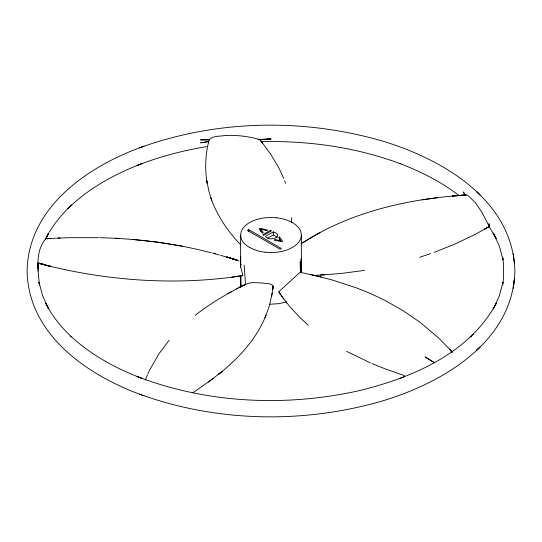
<?xml version="1.0" encoding="UTF-8"?>
<svg xmlns="http://www.w3.org/2000/svg" width="542" height="542" viewBox="0 0 542 542"><rect width="100%" height="100%" fill="white"/><g stroke="black" fill="none" stroke-linecap="round" stroke-linejoin="round"><path stroke-width="0.81" d="M231.529 277.226L242.809 275.35L240.621 266.481L240.621 235.018L241.21 231.597A30.196 17.432 0 0 1 249.544 222.62A30.189 17.432 0 0 1 265.065 217.823L271 217.484L276.935 217.823M292.477 222.633A30.189 17.432 0 0 1 300.79 231.597L301.379 235.018L301.359 272.667L301.149 269.144M291.549 222.491L291.738 217.593M38.13 271L38.645 263.487L38.13 271L39.356 284.855L38.956 282.125L42.682 295.844L48.658 308.994L45.772 303.391C52.154 316.081 61.226 327.266 71.585 336.914L70.826 336.209C91.32 355.22 116.367 368.668 142.363 378.533L137.058 376.494C207.444 403.607 286.061 407.049 359.38 390.619C412.15 377.699 469.155 353.56 496.228 303.391L493.342 308.994L499.317 295.844L503.023 282.131L502.644 284.855L503.572 277.931L503.572 264.069L502.644 257.145L503.044 259.875L499.317 246.156L493.342 233.006L496.228 238.609L488.931 226.326M38.177 262.884L37.71 268.256C37.886 257.978 38.536 246.861 45.792 238.744L48.658 233.006L45.691 238.975M38.197 262.945L37.71 268.256L38.279 263.304C104.701 280.817 174.538 286.101 242.579 275.702M240.662 267.111L240.641 256.447L240.621 266.481M245.634 284.564C249.706 281.779 256.454 282.829 261.63 282.958C265.478 283.845 275.607 282.436 272.728 289.563L273.107 286.061L271.698 296.183M38.448 262.748L38.279 263.283M272.219 293.087L269.191 306.406L265.045 317.626L265.966 315.417C256.325 339.4 238.101 358.858 218.094 374.705L222.43 371.155L208.494 382.022M301.379 235.018L300.79 238.446A30.189 17.432 0 0 1 292.477 247.409A30.196 17.432 0 0 1 276.935 252.22L271 252.558L265.065 252.22M240.905 284.923L240.641 286.4L240.628 275.438M208.433 142.607C205.316 155.927 204.829 169.876 207.207 183.352L206.787 180.75L208.812 190.838L210.96 198.033M208.413 142.885C208.894 135.127 219.259 136.72 224.747 135.52C236.556 134.904 248.453 136.313 259.821 139.579L271 139.057L259.76 139.572L261 141.062M273.107 286.183L272.917 286.555M464.128 195.411L465.612 195.289L463.214 191.936L465.612 195.337L466.479 194.984L468.708 196.15L475.151 202.396L481.215 211.15L489.297 226.536L475.869 234.002L457.57 242.836A130.283 76.368 -0.8 0 1 452.834 244.916L434.352 252.26M147.458 374.766L145.71 379.054A234.943 131.828 -1.4 0 0 145.29 380.152M241 264.361L240.682 265.661M147.925 373.695L148.427 372.652A149.233 84.633 0.9 0 1 149.944 369.441L159.063 353.655L169.124 340.329M45.819 238.778L48.658 233.006L45.792 238.792L48.387 238.629M465.612 195.215L462.644 195.398M49.356 232.091C55.359 222.037 63.041 213.074 71.564 205.072L67.879 208.609C88.847 188.101 115.114 173.813 142.363 163.467L137.058 165.506C159.782 156.536 183.555 150.358 207.661 146.489M139.626 394.19C216.935 422.32 303.425 423.878 382.266 400.985C442.516 382.909 513.037 341.927 514.9 271C513.044 200.066 442.516 159.091 382.266 141.015C303.425 118.115 216.935 119.687 139.626 147.81L144.03 146.191C89.193 165.574 28.252 206.387 27.1 271C28.245 335.62 89.193 376.426 144.03 395.809M471.174 336.209L470.436 336.928L473.362 334.096M279.211 292.673L278.873 291.698L300.16 272.165M479.318 347.7L476.31 350.579L480.077 346.968M195.316 315.22C210.194 303.608 226.481 293.94 243.358 285.539M213.209 378.519L192.938 392.733M301.04 243.737L320.41 232.369M488.118 227.173L487.427 227.62L489.297 226.515L489.128 223.887L489.318 226.576L488.118 227.22M486.018 228.433L486.689 227.999L484.541 229.212L486.709 227.986M302.937 242.531L311.569 237.281M248.703 229.625L247.403 230.377L280.072 249.245L281.379 248.487L248.703 229.625L248.703 231.834M260.241 228.338L259.333 228.859L262.287 233.087L263.229 232.538L260.831 229.212L266.603 230.594L267.545 230.052L260.241 228.338L260.241 230.594M270.472 230.235L262.707 234.72L263.737 235.316L271.508 230.824L270.472 230.235L270.472 231.739M273.317 231.874L265.546 236.359C269.381 242.45 285.261 236.041 273.317 231.874L273.317 234.889L267.667 238.148M279.611 237.017L278.663 237.559L281.061 240.892L275.295 239.503L274.347 240.052L281.671 241.752L282.578 241.231L279.611 237.017L279.611 240.031M311.379 237.389C345.234 217.457 383.397 206.021 422.015 199.795L422.245 199.761M230.032 292.429L231.122 291.82M245.567 284.333L243.358 285.465L243.907 285.173M245.086 284.564L243.947 285.146M238.853 287.7L239.991 287.118M227.925 293.574L229.022 292.985M240.052 287.084L245.485 284.381L244.178 265.058M238.914 287.639L241.21 286.488M236.644 288.832L237.755 288.263M239.422 287.395L240.533 286.847M241.102 286.549L241.651 286.278M245.065 284.625L245.485 284.428M400.159 378.33L399.637 378.533L404.373 376.697M430.707 253.581L419.589 257.301M286.318 301.847L279.272 303.649L269.801 304.258M208.894 141.489L200.533 142.837L208.643 141.55M364.583 270.37L340.81 273.514L312.937 275.607M437.191 197.647L422.015 199.795L444.433 196.821L465.89 194.937M466.1 194.91L452.204 196.008L465.971 194.937M47.398 238.717L55.508 238.236M320.261 274.997L324.705 274.794M49.329 238.521L50.298 238.473M56.151 238.209L69.816 237.681M58.069 238.046L60.026 237.965M209.253 139.633L200.432 139.883L209.483 139.863M261.854 141.604C308.744 140.649 356.114 147.228 400.159 163.67L399.637 163.467C420.578 171.387 440.775 181.658 458.647 195.228M70.46 237.674L98.522 237.667M99.823 237.701C132.837 238.541 165.838 242.199 198.054 249.557M115.46 238.243L119.714 238.507M132.343 239.408L157.397 242.132L182.031 246.122M258.006 139.45L271 139.057L259.842 139.619L260.113 139.944L259.821 139.606M198.704 249.706L211.292 252.782M311 274.537L332.178 279.957L356.941 288.053L370.647 293.561L384.373 300.099L402.794 310.491L419.616 321.975L438.078 337.429L450.117 349.726M321.298 277.003L300.41 272.362M43.672 264.618L50.867 266.393L38.218 263.148M212.62 253.033L215.296 253.751M213.988 253.487L219.293 254.97M220.641 255.329L228.514 257.667M226.746 257.01L237.145 260.167M226.834 257.037L237.233 260.221M237.315 260.241L227.044 257.057L237.504 260.35L232.328 258.676M236.265 260.119L238.812 260.939M229.822 258.053L231.122 258.466M404.522 375.62L386.283 369.298L371.968 363.56M232.41 258.873L233.697 259.293M240.092 261.237L240.723 261.461M370.41 362.903L346.623 351.358M273.317 234.889L277.274 237.294M434.474 362.747L425.152 356.921L434.454 362.781M308.283 325.261L300.349 317.958L290.749 307.748L283.188 298.303L278.812 291.759M480.077 195.032L476.31 191.421L479.318 194.3M240.668 244.869C227.897 231.312 216.895 215.621 210.892 197.85L211.732 200.235M260.052 140.005L262.599 143.156M450.185 350.078L452.089 352.232M450.206 349.922L452.109 352.09M450.185 349.814L452.089 352.002M489.216 226.346L489.128 223.887L489.297 226.536L489.128 226.224M260.98 141.001L261.42 141.577M261.339 141.577L261.759 142.085M285.614 301.372L286.244 302.151M286.244 302.273L286.874 303.053M261.84 142.112L262.687 143.156M261.4 141.516L271.169 154.931L278.283 166.943A146.069 85.771 0.9 0 1 279.99 170.263L283.696 178.406M283.188 298.202L283.798 298.994M281.19 295.37L279.232 292.538M281.461 295.797L281.759 296.21L281.21 295.336L281.759 296.162M280.349 294.13L280.072 293.73L280.62 294.584M281.549 295.6L282.097 296.454M279.503 292.937L279.78 293.391M284.685 180.845L285.587 183.264M240.621 235.018L241.21 238.446A30.196 17.432 0 0 0 249.544 247.423M514.182 261.007L514.561 263.73L513.193 253.778M300.451 272.558L300.221 261.603L300.431 272.47M240.77 275.871L240.926 286.853M260.831 229.212L260.831 231.475M276.82 217.823A30.189 17.432 0 0 1 292.355 222.633M265.18 252.22A30.196 17.432 0 0 1 249.666 247.423M240.641 275.397L240.641 286.4L240.682 275.431M514.182 280.993L513.193 288.222L514.561 278.27L514.182 280.993M245.485 284.36L244.557 284.821L245.485 284.381M43.645 264.361L38.218 263.073L43.645 264.361M301.311 272.592L301.189 258.69L301.291 272.599"/></g></svg>
